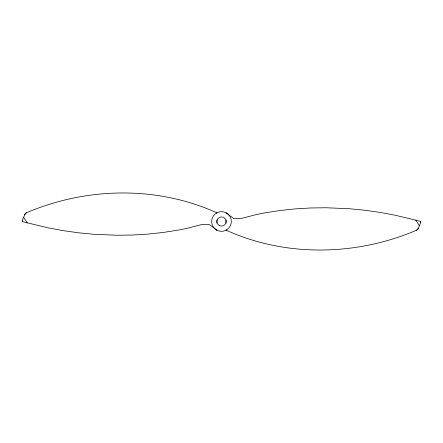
<?xml version="1.0" encoding="UTF-8"?>
<svg xmlns="http://www.w3.org/2000/svg" width="443" height="443" viewBox="0 0 443 443"><rect width="100%" height="100%" fill="white"/><g stroke="black" fill="none" stroke-linecap="round" stroke-linejoin="round"><path stroke-width="0.66" d="M216.893 213.41L216.893 212.823C157.143 185.645 86.573 187.107 26.574 212.723A3.677 3.472 0 0 0 25.14 213.714L22.178 220.775L22.687 221.705L47.706 227.741L63.056 230.615L78.511 232.796L93.866 234.286L116.996 235.244L132.346 235.034L147.702 234.12L163.157 232.464L178.507 230.05L186.187 228.544L201.537 224.573L209.218 224.429L216.893 230.177L216.893 229.59M226.107 229.59L226.107 230.177C285.857 257.355 356.427 255.893 416.426 230.277A3.677 3.472 0 0 0 417.86 229.286L420.822 222.225L420.313 221.295L395.294 215.259L379.944 212.385L364.489 210.203L349.134 208.714L326.004 207.756L310.654 207.966L295.298 208.88L279.843 210.536L264.493 212.95L256.813 214.456L241.463 218.427L233.782 218.571L226.107 212.823L226.107 213.41M22.178 221.256L22.178 220.775M420.822 222.225L420.822 221.744M24.498 214.755L26.574 212.723M416.426 230.277L418.502 228.245M415.767 220.116L419.427 225.836M23.573 217.164L27.233 222.884M226.107 219.878L226.107 223.122M216.893 219.878L216.893 223.122M216.588 230.011A9.829 9.829 0 0 0 231.329 221.5A9.829 9.829 0 0 0 216.588 212.989A9.829 9.829 0 0 0 216.588 230.011M219.196 225.487A4.607 4.607 0 0 0 226.107 221.5A4.607 4.607 0 0 0 219.196 217.513A4.607 4.607 0 0 0 219.196 225.487"/></g></svg>
